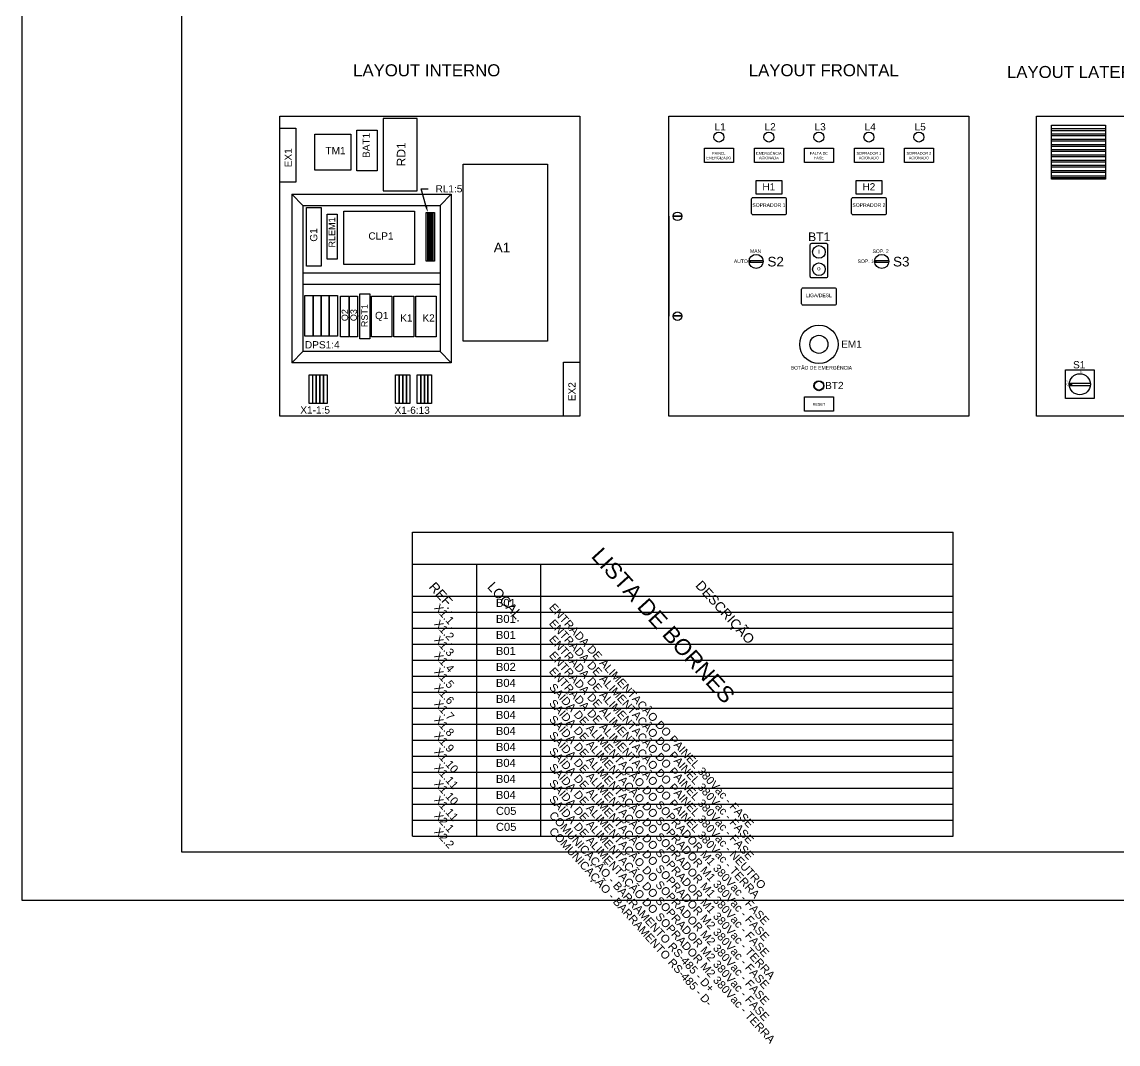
# Model space of a CAD drawing. Header units: millimetres. Extents: x 100 to 940, y 36 to 694.
# Drawn here: x 100 to 442.5, y 55 to 374.5 of the extents above; entities that cross this region are included whole.
import ezdxf
from ezdxf import colors
from ezdxf.entities.mleader import LeaderData, LeaderLine
from ezdxf.math import Vec2, Vec3

# ---------------------------------------------------------------- set-up
doc = ezdxf.new("R2010")
doc.units = ezdxf.units.MM
doc.styles.add('Annotative', font='arial.ttf')
doc.styles.add('Notes', font='arial.ttf', dxfattribs={"height": 3})
doc.styles.get("Standard").update_dxf_attribs({"font": 'arial.ttf'})

msp = doc.modelspace()

# ---------------------------------------------------------------- linework, layer by layer
for p, q in [((274.28, 345.03), (274.28, 313.78)), ((438.57, 341.09), (421.67, 341.09)), ((421.67, 340.58), (438.57, 340.58)), ((421.67, 339.46), (438.57, 339.46)), ((421.67, 338.95), (438.57, 338.95)), ((421.67, 337.82), (438.57, 337.82)), ((421.67, 337.32), (438.57, 337.32)), ((421.67, 336.19), (438.57, 336.19)), ((421.67, 335.68), (438.57, 335.68)), ((421.67, 334.56), (438.57, 334.56)), ((421.67, 334.05), (438.57, 334.05)), ((421.67, 332.92), (438.57, 332.92)), ((421.67, 332.42), (438.57, 332.42)), ((421.67, 331.29), (438.57, 331.29)), ((421.67, 330.78), (438.57, 330.78)), ((421.67, 329.66), (438.57, 329.66)), ((421.67, 329.15), (438.57, 329.15)), ((421.67, 328.02), (438.57, 328.02)), ((421.67, 327.52), (438.57, 327.52)), ((421.67, 326.39), (438.57, 326.39)), ((421.67, 325.88), (438.57, 325.88)), ((184.28, 320.63), (234.16, 320.63)), ((184.28, 320.63), (184.28, 267.97)), ((184.28, 320.63), (187.8, 317.11)), ((234.16, 320.63), (230.64, 317.11)), ((234.16, 320.63), (234.16, 267.97)), ((187.8, 317.11), (187.8, 271.49)), ((187.8, 317.11), (230.64, 317.11)), ((230.64, 317.11), (230.64, 271.49)), ((302.13, 313.78), (302.13, 282.53)), ((306.18, 313.78), (303.48, 313.78)), ((306.18, 313.67), (303.48, 313.67)), ((327.18, 299.64), (327.68, 299.9)), ((327.18, 299.64), (327.68, 299.39)), ((327.19, 299.9), (331.56, 299.9)), ((327.19, 299.39), (331.56, 299.39)), ((327.68, 299.39), (327.68, 299.9)), ((366.43, 299.64), (366.93, 299.9)), ((366.43, 299.64), (366.93, 299.39)), ((366.44, 299.9), (370.81, 299.9)), ((366.44, 299.39), (370.81, 299.39)), ((366.93, 299.39), (366.93, 299.9)), ((187.8, 296.06), (230.64, 296.06)), ((187.8, 292.54), (230.64, 292.54)), ((306.18, 282.58), (303.48, 282.58)), ((306.18, 282.47), (303.48, 282.47)), ((187.8, 271.49), (184.28, 267.97)), ((230.64, 271.49), (187.8, 271.49)), ((230.64, 271.49), (234.16, 267.97)), ((234.16, 267.97), (184.28, 267.97)), ((427.23, 261.24), (427.99, 261.62)), ((427.23, 261.24), (427.99, 260.87)), ((427.25, 261.62), (433.81, 261.62)), ((427.25, 260.87), (433.81, 260.87)), ((427.99, 260.87), (427.99, 261.62)), ((222.05, 120), (222.05, 215)), ((222.05, 215), (390.95, 215)), ((390.95, 120), (390.95, 215)), ((222.05, 205), (390.95, 205)), ((242.05, 205), (242.05, 120)), ((262.05, 205), (262.05, 120)), ((222.05, 195), (390.95, 195)), ((222.05, 190), (390.95, 190)), ((222.05, 185), (390.95, 185)), ((222.05, 180), (390.95, 180)), ((222.05, 175), (390.95, 175)), ((222.05, 170), (390.95, 170)), ((222.05, 165), (390.95, 165)), ((222.05, 160), (390.95, 160)), ((222.05, 155), (390.95, 155)), ((222.05, 150), (390.95, 150)), ((222.05, 145), (390.95, 145)), ((222.05, 140), (390.95, 140)), ((222.05, 135), (390.95, 135)), ((222.05, 130), (390.95, 130)), ((222.05, 125), (390.95, 125)), ((222.05, 120), (390.95, 120))]:
    msp.add_line(p, q)
for points in [[(100, 100), (940, 100), (940, 693.94), (100, 693.94)], [(150, 679), (925, 679), (925, 115), (150, 115)], [(180.53, 345.03), (274.28, 345.03), (274.28, 251.28), (180.53, 251.28)], [(223.52, 344.25), (212.84, 344.25), (212.84, 321.72), (223.52, 321.72)], [(302.13, 345.03), (395.88, 345.03), (395.88, 251.28), (302.13, 251.28)], [(417, 345.03), (447, 345.03), (447, 251.28), (417, 251.28)], [(180.53, 341.28), (185.6, 341.28), (185.6, 324.38), (180.53, 324.38)], [(191.54, 339.4), (202.8, 339.4), (202.8, 328.13), (191.54, 328.13)], [(204.62, 340.62), (210.96, 340.62), (210.96, 327.95), (204.62, 327.95)], [(421.67, 342.22), (438.57, 342.22), (438.57, 325.32), (421.67, 325.32)], [(313.27, 335.01), (322.28, 335.01), (322.28, 330.51), (313.27, 330.51)], [(328.89, 335.01), (337.9, 335.01), (337.9, 330.51), (328.89, 330.51)], [(344.52, 335.01), (353.53, 335.01), (353.53, 330.51), (344.52, 330.51)], [(360.14, 335.01), (369.15, 335.01), (369.15, 330.51), (360.14, 330.51)], [(375.77, 335.01), (384.78, 335.01), (384.78, 330.51), (375.77, 330.51)], [(237.91, 330.03), (264.16, 330.03), (264.16, 274.72), (237.91, 274.72)], [(329.38, 324.89), (337.38, 324.89), (337.38, 320.69), (329.38, 320.69)], [(360.63, 324.89), (368.63, 324.89), (368.63, 320.69), (360.63, 320.69)], [(188.96, 316.49), (193.47, 316.49), (193.47, 298.19), (188.96, 298.19)], [(200.54, 298.71), (200.54, 315.31), (222.62, 315.31), (222.62, 298.71)], [(195.38, 314.38), (198.53, 314.38), (198.53, 300.3), (195.38, 300.3)], [(226.3, 314.92), (226.83, 314.92), (226.83, 299.75), (226.3, 299.75)], [(226.83, 314.92), (227.36, 314.92), (227.36, 299.75), (226.83, 299.75)], [(227.36, 314.92), (227.89, 314.92), (227.89, 299.75), (227.36, 299.75)], [(227.89, 314.92), (228.42, 314.92), (228.42, 299.75), (227.89, 299.75)], [(228.42, 314.92), (228.95, 314.92), (228.95, 299.75), (228.42, 299.75)], [(188.43, 288.94), (190.97, 288.94), (190.97, 276.27), (188.43, 276.27)], [(190.97, 288.94), (193.5, 288.94), (193.5, 276.27), (190.97, 276.27)], [(193.5, 288.94), (196.03, 288.94), (196.03, 276.27), (193.5, 276.27)], [(196.03, 288.94), (198.57, 288.94), (198.57, 276.27), (196.03, 276.27)], [(199.57, 288.77), (202.11, 288.77), (202.11, 276.1), (199.57, 276.1)], [(202.36, 288.77), (204.89, 288.77), (204.89, 276.1), (202.36, 276.1)], [(205.58, 289.48), (208.73, 289.48), (208.73, 275.4), (205.58, 275.4)], [(209.24, 288.77), (215.57, 288.77), (215.57, 276.1), (209.24, 276.1)], [(216.17, 288.77), (222.5, 288.77), (222.5, 276.1), (216.17, 276.1)], [(223.11, 288.77), (229.44, 288.77), (229.44, 276.1), (223.11, 276.1)], [(269.21, 268.18), (274.28, 268.18), (274.28, 251.28), (269.21, 251.28)], [(189.7, 264.22), (190.83, 264.22), (190.83, 255.2), (189.7, 255.2)], [(190.85, 264.22), (191.97, 264.22), (191.97, 255.2), (190.85, 255.2)], [(191.97, 264.22), (193.1, 264.22), (193.1, 255.2), (191.97, 255.2)], [(193.1, 264.22), (194.23, 264.22), (194.23, 255.2), (193.1, 255.2)], [(194.23, 264.22), (195.35, 264.22), (195.35, 255.2), (194.23, 255.2)], [(216.73, 264.22), (217.86, 264.22), (217.86, 255.2), (216.73, 255.2)], [(217.86, 264.22), (218.99, 264.22), (218.99, 255.2), (217.86, 255.2)], [(218.99, 264.22), (220.11, 264.22), (220.11, 255.2), (218.99, 255.2)], [(220.11, 264.22), (221.24, 264.22), (221.24, 255.2), (220.11, 255.2)], [(223.49, 264.22), (224.62, 264.22), (224.62, 255.2), (223.49, 255.2)], [(224.62, 264.22), (225.75, 264.22), (225.75, 255.2), (224.62, 255.2)], [(225.75, 264.22), (226.87, 264.22), (226.87, 255.2), (225.75, 255.2)], [(226.87, 264.22), (228, 264.22), (228, 255.2), (226.87, 255.2)], [(426.03, 265.75), (435.04, 265.75), (435.04, 256.74), (426.03, 256.74)], [(344.52, 257.29), (353.53, 257.29), (353.53, 252.79), (344.52, 252.79)]]:
    msp.add_lwpolyline(points, close=True)
for points in [[(328.43, 319.59), (338.33, 319.59, -0.414214), (338.78, 319.14), (338.78, 314.64, -0.414214), (338.33, 314.19), (328.43, 314.19, -0.414214), (327.98, 314.64), (327.98, 319.14, -0.414214)], [(359.68, 319.59), (369.58, 319.59, -0.414214), (370.03, 319.14), (370.03, 314.64, -0.414214), (369.58, 314.19), (359.68, 314.19, -0.414214), (359.23, 314.64), (359.23, 319.14, -0.414214)], [(346.3, 294.95), (346.3, 304.85, -0.414214), (346.75, 305.3), (351.25, 305.3, -0.414214), (351.7, 304.85), (351.7, 294.95, -0.414214), (351.25, 294.5), (346.75, 294.5, -0.414214)], [(344.05, 291.37), (353.95, 291.37, -0.414214), (354.4, 290.92), (354.4, 286.42, -0.414214), (353.95, 285.97), (344.05, 285.97, -0.414214), (343.6, 286.42), (343.6, 290.92, -0.414214)]]:
    msp.add_lwpolyline(points, format="xyb", close=True)
for centre, radius in [((317.75, 338.49), 1.55), ((333.38, 338.49), 1.55), ((349, 338.49), 1.55), ((364.63, 338.49), 1.55), ((380.25, 338.49), 1.55), ((304.83, 313.72), 1.35), ((329.38, 299.64), 2.2), ((349, 302.6), 1.98), ((368.63, 299.64), 2.2), ((349, 297.2), 1.98), ((304.83, 282.53), 1.35), ((349, 273.71), 6), ((349, 273.71), 2.82), ((430.53, 261.24), 3.3), ((349, 260.77), 1.55), ((349, 260.77), 1.41)]:
    msp.add_circle(centre, radius)
for p in [(222.05, 195), (222.05, 195), (222.05, 190), (222.05, 190), (234.24, 190), (234.24, 190), (222.05, 185), (222.05, 185), (234.24, 185), (234.24, 185), (222.05, 180), (222.05, 180), (234.24, 180), (234.24, 180), (234.24, 175), (234.24, 175)]:
    msp.add_point(p)

# ---------------------------------------------------------------- texts
for s, height, rotation, style, p in [('BAT1', 2.253, 90, 'Annotative', (208.69, 331.96)), ('RD1', 2.7, 90, 'Annotative', (219.83, 329.32)), ('EX1', 2.253, 90, 'Annotative', (184.3, 329.04)), ('RLEM1', 2.018, 90, 'Annotative', (197.87, 303.99)), ('G1', 2.253, 90, 'Annotative', (192.28, 305.79)), ('Q2', 2.018, 90, 'Annotative', (201.89, 280.96)), ('Q3', 2.018, 90, 'Annotative', (204.65, 280.96)), ('RST1', 2.018, 90, 'Annotative', (208.07, 279.09)), ('EX2', 2.253, 90, 'Annotative', (272.98, 255.94)), ('LISTA DE BORNES', 5, 312.1646, 'Notes', (277.59, 207.35)), ('REF.', 3, 312.1646, 'Notes', (226.93, 197.75)), ('LOCAL.', 3, 312.1646, 'Notes', (245.21, 197.75)), ('DESCRIÇÃO', 3, 312.1646, 'Notes', (310.23, 198.21)), ('X1.1', 2.5, 312.1646, 'Notes', (228.63, 191.24)), ('ENTRADA DE ALIMENTAÇÃO DO PAINEL 380Vac - FASE', 2.5, 312.1646, 'Notes', (264.53, 191.39)), ('X1.2', 2.5, 312.1646, 'Notes', (228.63, 186.24)), ('ENTRADA DE ALIMENTAÇÃO DO PAINEL 380Vac - FASE', 2.5, 312.1646, 'Notes', (264.53, 186.39)), ('X1.3', 2.5, 312.1646, 'Notes', (228.63, 181.24)), ('ENTRADA DE ALIMENTAÇÃO DO PAINEL 380Vac - FASE', 2.5, 312.1646, 'Notes', (264.53, 181.39)), ('X1.4', 2.5, 312.1646, 'Notes', (228.63, 176.24)), ('ENTRADA DE ALIMENTAÇÃO DO PAINEL 380Vac - NEUTRO', 2.5, 312.1646, 'Notes', (264.53, 176.39)), ('X1.5', 2.5, 312.1646, 'Notes', (228.63, 171.24)), ('ENTRADA DE ALIMENTAÇÃO DO PAINEL 380Vac - TERRA', 2.5, 312.1646, 'Notes', (264.53, 171.39)), ('X1.6', 2.5, 312.1646, 'Notes', (228.63, 166.24)), ('SAÍDA DE ALIMENTAÇÃO DO SOPRADOR M1 380Vac - FASE', 2.5, 312.1646, 'Notes', (264.53, 166.39)), ('X1.7', 2.5, 312.1646, 'Notes', (228.63, 161.24)), ('SAÍDA DE ALIMENTAÇÃO DO SOPRADOR M1 380Vac - FASE', 2.5, 312.1646, 'Notes', (264.53, 161.39)), ('X1.8', 2.5, 312.1646, 'Notes', (228.63, 156.24)), ('SAÍDA DE ALIMENTAÇÃO DO SOPRADOR M1 380Vac - FASE', 2.5, 312.1646, 'Notes', (264.53, 156.39)), ('X1.9', 2.5, 312.1646, 'Notes', (228.63, 151.24)), ('SAÍDA DE ALIMENTAÇÃO DO SOPRADOR M1 380Vac - TERRA', 2.5, 312.1646, 'Notes', (264.53, 151.39)), ('X1.10', 2.5, 312.1646, 'Notes', (228.63, 146.24)), ('SAÍDA DE ALIMENTAÇÃO DO SOPRADOR M2 380Vac - FASE', 2.5, 312.1646, 'Notes', (264.53, 146.39)), ('X1.11', 2.5, 312.1646, 'Notes', (228.63, 141.24)), ('SAÍDA DE ALIMENTAÇÃO DO SOPRADOR M2 380Vac - FASE', 2.5, 312.1646, 'Notes', (264.53, 141.39)), ('X1.10', 2.5, 312.1646, 'Notes', (228.63, 136.24)), ('SAÍDA DE ALIMENTAÇÃO DO SOPRADOR M2 380Vac - FASE', 2.5, 312.1646, 'Notes', (264.53, 136.39)), ('X1.11', 2.5, 312.1646, 'Notes', (228.63, 131.24)), ('SAÍDA DE ALIMENTAÇÃO DO SOPRADOR M2 380Vac - TERRA', 2.5, 312.1646, 'Notes', (264.53, 131.39)), ('X2.1', 2.5, 312.1646, 'Notes', (228.63, 126.24)), ('COMUNICAÇÃO - BARRAMENTO RS-485 - D+', 2.5, 312.1646, 'Notes', (264.53, 126.39)), ('X2.2', 2.5, 312.1646, 'Notes', (228.63, 121.24)), ('COMUNICAÇÃO - BARRAMENTO RS-485 - D-', 2.5, 312.1646, 'Notes', (264.53, 121.39))]:
    msp.add_text(s, height=height, rotation=rotation, dxfattribs=dict(style=style)).set_placement(p)
for s, height, style, p in [('BT1', 2.7, 'Annotative', (345.65, 305.97)), ('I', 1.35, 'Annotative', (348.74, 302)), ('o', 1.35, 'Annotative', (348.47, 296.83)), ('X1-1:5', 2.253, 'Annotative', (186.98, 252.08)), ('X1-6:13', 2.253, 'Annotative', (216.42, 251.99)), ('B01', 2.5, 'Notes', (248.09, 191.66)), ('B01', 2.5, 'Notes', (248.09, 186.66)), ('B01', 2.5, 'Notes', (248.09, 181.66)), ('B01', 2.5, 'Notes', (248.09, 176.66)), ('B02', 2.5, 'Notes', (248.09, 171.66)), ('B04', 2.5, 'Notes', (248.09, 166.66)), ('B04', 2.5, 'Notes', (248.09, 161.66)), ('B04', 2.5, 'Notes', (248.09, 156.66)), ('B04', 2.5, 'Notes', (248.09, 151.66)), ('B04', 2.5, 'Notes', (248.09, 146.66)), ('B04', 2.5, 'Notes', (248.09, 141.66)), ('B04', 2.5, 'Notes', (248.09, 136.66)), ('B04', 2.5, 'Notes', (248.09, 131.66)), ('C05', 2.5, 'Notes', (248.09, 126.66)), ('C05', 2.5, 'Notes', (248.09, 121.66))]:
    msp.add_text(s, height=height, dxfattribs=dict(style=style)).set_placement(p)
for s, width, gutter_width, insert, char_height, attachment_point, style in [('LAYOUT INTERNO', 141.5358, 15, (203.48, 361.24), 3.75, 1, 'Notes'), ('LAYOUT FRONTAL', 141.5358, 15, (327.1, 361.26), 3.75, 1, 'Notes'), ('LAYOUT LATERAL', 141.5358, 15, (407.76, 360.71), 3.75, 1, 'Notes'), ('L1', 3.5666, 15, (316.4, 342.83), 2.253, 1, 'Notes'), ('L2', 3.5666, 15, (332.03, 342.83), 2.253, 1, 'Notes'), ('L3', 3.5666, 15, (347.65, 342.83), 2.253, 1, 'Notes'), ('L4', 3.5666, 15, (363.28, 342.83), 2.253, 1, 'Notes'), ('L5', 3.5666, 15, (378.9, 342.83), 2.253, 1, 'Notes'), ('TM1', 11.7467, 15, (194.84, 335.38), 2.253, 1, 'Notes'), ('PAINEL\\PENERGIZADO', 10, 15, (317.75, 332.69), 0.845, 5, 'Notes'), ('EMERGÊNCIA\\PACIONADA', 10, 15, (333.38, 332.69), 0.845, 5, 'Notes'), ('FALTA DE\\PFASE', 10, 15, (349, 332.69), 0.845, 5, 'Notes'), ('SOPRADOR 1 ACIONADO', 10, 15, (364.63, 332.69), 0.8448, 5, 'Notes'), ('SOPRADOR 2 ACIONADO', 10, 15, (380.25, 332.69), 0.8448, 5, 'Notes'), ('H1', 3.5666, 15, (331.35, 324.07), 2.253, 1, 'Notes'), ('H2', 3.5666, 15, (362.6, 324.07), 2.253, 1, 'Notes'), ('SOPRADOR 1', 30.872, 11.41, (333.38, 317.22), 1.125, 5, 'Annotative'), ('SOPRADOR 2', 30.872, 11.41, (364.63, 317.22), 1.125, 5, 'Annotative'), ('CLP1', 11.7467, 15, (208.25, 308.71), 2.253, 1, 'Notes'), ('A1', 11.7467, 15, (247.42, 305.48), 3.004, 1, 'Notes'), ('MAN', 9.573, 15, (327.48, 303.37), 1.126, 1, 'Notes'), ('SOP. 2', 14.991, 15, (365.75, 303.37), 1.126, 1, 'Notes'), ('AUTO', 7.8324, 15, (322.44, 300.23), 1.126, 1, 'Notes'), ('S2', 3.5666, 15, (332.93, 301.06), 3.004, 1, 'Notes'), ('SOP. 1', 10.2097, 15, (361.1, 300.23), 1.126, 1, 'Notes'), ('S3', 3.5666, 15, (372.18, 301.06), 3.004, 1, 'Notes'), ('LIGA/DESL', 30.872, 11.41, (349, 289), 1.125, 5, 'Annotative'), ('Q1', 11.7467, 15, (210.32, 283.87), 2.253, 1, 'Notes'), ('K1', 11.7467, 15, (218.19, 283.09), 2.253, 1, 'Notes'), ('K2', 11.7467, 15, (225.13, 283.09), 2.253, 1, 'Notes'), ('DPS1:4', 11.7467, 15, (188.43, 274.71), 2.253, 1, 'Notes'), ('EM1', 3.5666, 15, (355.94, 274.89), 2.253, 1, 'Notes'), ('S1', 3.5666, 15, (428.4, 268.46), 2.253, 1, 'Notes'), ('I', 9.573, 15, (430.47, 265.63), 0.845, 1, 'Notes'), ('ON', 8.4126, 15, (430.86, 265.3), 0.338, 1, 'Notes'), ('BT2', 3.5666, 15, (350.94, 261.99), 2.253, 1, 'Notes'), ('OFF', 11.6036, 15, (426.13, 262.35), 0.338, 1, 'Notes'), ('O', 7.8324, 15, (426.33, 261.68), 0.845, 1, 'Notes'), ('RESET', 10, 15, (349, 254.97), 0.845, 5, 'Notes')]:
    msp.add_mtext_dynamic_manual_height_columns(s, width=width, gutter_width=gutter_width, heights=[0], dxfattribs=dict(insert=insert, char_height=char_height, attachment_point=attachment_point, style=style))
at = {"insert": (349.79, 266.38), "char_height": 1.1264, "attachment_point": 5}
msp.add_mtext_dynamic_manual_height_columns('BOTÃO DE EMERGÊNCIA', width=59.096, gutter_width=15, heights=[0], dxfattribs=at)

# ---------------------------------------------------------------- leaders
ml = msp.add_multileader_mtext('Standard')
ml.set_content('RL1:5', color=256, style='Notes')
ml.set_leader_properties()
ml.build(insert=Vec2(0, 0))
ml.multileader.update_dxf_attribs({"dogleg_length": 2, "arrow_head_size": 2.25})
ctx = ml.context
ctx.base_point, ctx.char_height, ctx.arrow_head_size, ctx.landing_gap_size, ctx.plane_origin = Vec3(226.97, 322.31), 2.253, 2.25, 2.25, Vec3(218.5, 317.54)
notes = []
notes.append((ctx, [(0, (1, 1, 0), (224.72, 322.31), (1, 0), 2.25, [(0, [(226.83, 314.92)], 0, [])])]))
ctx.mtext.insert, ctx.mtext.flow_direction = Vec3(229.22, 323.46), 5
for ctx, leaders in notes:
    for number, flags, end, landing, length, lines in leaders:
        leader = LeaderData()
        leader.index, (leader.has_last_leader_line, leader.has_dogleg_vector, leader.attachment_direction) = number, flags
        leader.last_leader_point, leader.dogleg_vector, leader.dogleg_length = Vec3(end), Vec3(landing), length
        for number, points, colour, breaks in lines:
            line = LeaderLine()
            line.index, line.vertices, line.color, line.breaks = number, Vec3.list(points), colors.encode_raw_color(colour), breaks
            leader.lines.append(line)
        ctx.leaders.append(leader)

doc.saveas('drawing.dxf')
